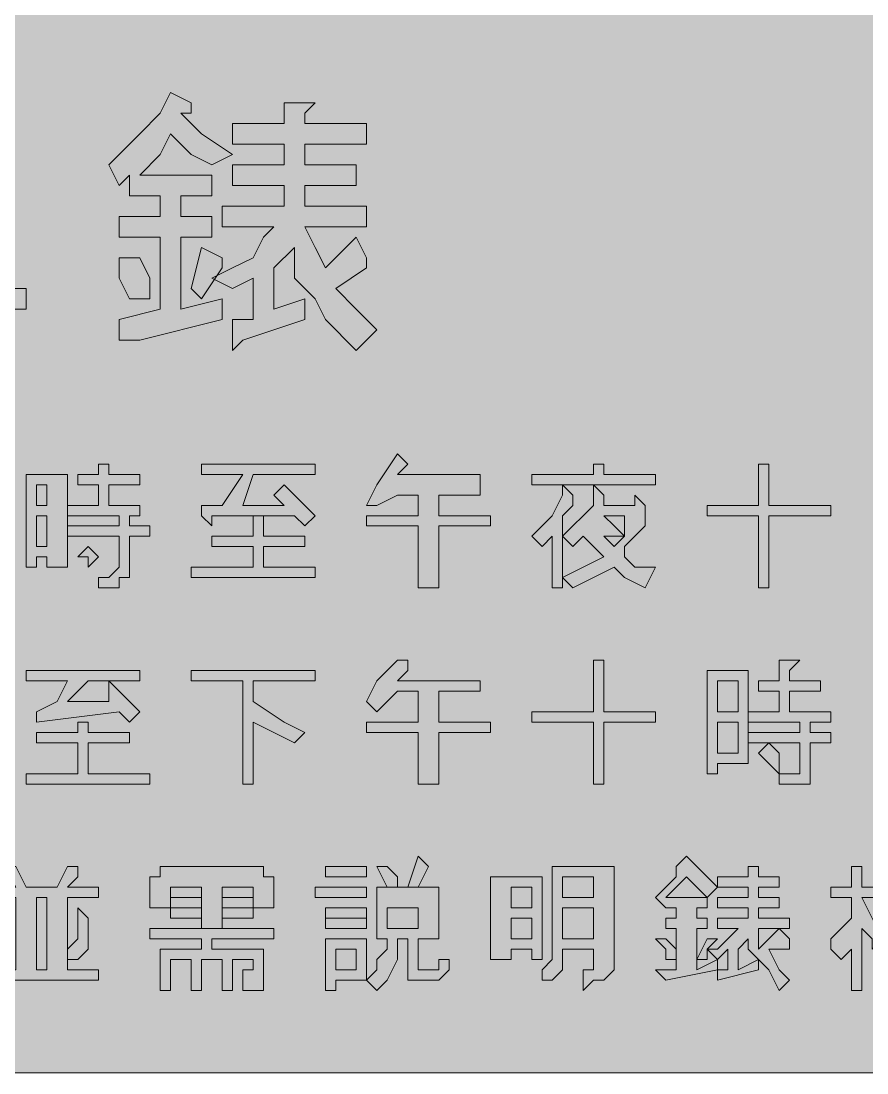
# Model space of a CAD drawing. Header units: metres. Extents: x 9 to 558, y 11 to 260.
# Drawn here: x 355.4 to 453.8, y 11.3 to 133.6 of the extents above; entities that cross this region are included whole.
import ezdxf

# ---------------------------------------------------------------- set-up
doc = ezdxf.new("R2010")
doc.units = ezdxf.units.M
doc.layers.add('FILL_BLACK_000000', color=7, linetype='Continuous', true_color=0x000000)
doc.layers.add('FILL_YELLOW_FFFF00', color=7, linetype='Continuous', true_color=0xffff00)

msp = doc.modelspace()

# ---------------------------------------------------------------- hatches: boundary and pattern name
at = {"layer": 'FILL_BLACK_000000', "true_color": 0x000000}
h = msp.add_hatch(color=7, dxfattribs=at)
h.dxf.hatch_style = 1
h.paths.add_polyline_path([(344.01, 121.68), (354.81, 121.68), (354.81, 119.28), (344.01, 119.28), (344.01, 116.88), (352.41, 116.88), (352.41, 104.88), (344.01, 104.88), (344.01, 102.48), (356.01, 102.48), (356.01, 100.08), (344.01, 100.08), (344.01, 95.28), (341.61, 95.28), (341.61, 100.08), (328.41, 100.08), (328.41, 102.48), (341.61, 102.48), (341.61, 104.88), (332.01, 104.88), (332.01, 116.88), (341.61, 116.88), (341.61, 119.28), (329.61, 119.28), (329.61, 121.68), (341.61, 121.68), (341.61, 125.28), (344.01, 124.08), (344.01, 122.88), (344.01, 121.68)])
h.paths.add_polyline_path([(341.61, 112.08), (341.61, 114.48), (335.61, 114.48), (335.61, 112.08), (341.61, 112.08)], flags=16)
h.paths.add_polyline_path([(335.61, 107.28), (341.61, 107.28), (341.61, 109.68), (335.61, 109.68), (335.61, 107.28)], flags=16)
h.paths.add_polyline_path([(344.01, 114.48), (344.01, 112.08), (350.01, 112.08), (350.01, 114.48), (344.01, 114.48)], flags=16)
h.paths.add_polyline_path([(350.01, 109.68), (344.01, 109.68), (344.01, 107.28), (350.01, 107.28), (350.01, 109.68)], flags=16)
h = msp.add_hatch(color=7, dxfattribs=at)
h.dxf.hatch_style = 1
h.paths.add_polyline_path([(366.81, 118.08), (369.21, 120.48), (371.61, 122.88), (372.81, 125.28), (375.21, 124.08), (375.21, 122.88), (374.01, 122.88), (376.41, 120.48), (380.01, 118.08), (377.61, 116.88), (375.21, 118.08), (372.81, 120.48), (371.61, 118.08), (369.21, 115.68), (377.61, 115.68), (377.61, 113.28), (374.01, 113.28), (374.01, 110.88), (377.61, 110.88), (377.61, 108.48), (374.01, 108.48), (374.01, 100.08), (378.81, 101.28), (378.81, 98.88), (369.21, 96.48), (368.01, 96.48), (366.81, 96.48), (366.81, 98.88), (371.61, 100.08), (371.61, 108.48), (366.81, 108.48), (366.81, 110.88), (371.61, 110.88), (371.61, 113.28), (368.01, 113.28), (368.01, 115.68), (366.81, 114.48), (365.61, 116.88), (366.81, 118.08)])
h = msp.add_hatch(color=7, dxfattribs=at)
h.dxf.hatch_style = 1
h.paths.add_polyline_path([(386.01, 121.68), (386.01, 124.08), (388.41, 124.08), (389.61, 124.08), (388.41, 122.88), (388.41, 121.68), (395.61, 121.68), (395.61, 119.28), (388.41, 119.28), (388.41, 116.88), (394.41, 116.88), (394.41, 114.48), (388.41, 114.48), (388.41, 112.08), (395.61, 112.08), (395.61, 109.68), (388.41, 109.68), (389.61, 107.28), (390.81, 104.88), (394.41, 108.48), (395.61, 106.08), (395.61, 104.88), (392.01, 102.48), (394.41, 100.08), (396.81, 97.68), (394.41, 95.28), (390.81, 98.88), (389.61, 101.28), (387.21, 103.68), (387.21, 107.28), (384.81, 104.88), (384.81, 100.08), (388.41, 101.28), (388.41, 98.88), (381.21, 96.48), (380.01, 95.28), (380.01, 96.48), (380.01, 98.88), (382.41, 98.88), (382.41, 103.68), (380.01, 102.48), (377.61, 103.68), (380.01, 104.88), (382.41, 106.08), (383.61, 108.48), (384.81, 109.68), (378.81, 109.68), (378.81, 112.08), (386.01, 112.08), (386.01, 114.48), (380.01, 114.48), (380.01, 116.88), (386.01, 116.88), (386.01, 119.28), (380.01, 119.28), (380.01, 121.68), (386.01, 121.68)])
h = msp.add_hatch(color=7, dxfattribs=at)
h.dxf.hatch_style = 1
h.paths.add_polyline_path([(376.41, 107.28), (378.81, 106.08), (378.81, 104.88), (376.41, 101.28), (375.21, 102.48), (376.41, 107.28)])
h = msp.add_hatch(color=7, dxfattribs=at)
h.dxf.hatch_style = 1
h.paths.add_polyline_path([(370.41, 103.68), (370.41, 101.28), (368.01, 101.28), (366.81, 103.68), (366.81, 106.08), (369.21, 106.08), (370.41, 103.68)])
h = msp.add_hatch(color=7, dxfattribs=at)
h.dxf.hatch_style = 1
h.paths.add_polyline_path([(396.81, 79.68), (399.21, 83.28), (400.41, 82.08), (399.21, 80.88), (408.81, 80.88), (408.81, 78.48), (404.01, 78.48), (404.01, 76.08), (410.01, 76.08), (410.01, 74.88), (404.01, 74.88), (404.01, 67.68), (401.61, 67.68), (401.61, 74.88), (395.61, 74.88), (395.61, 76.08), (401.61, 76.08), (401.61, 78.48), (399.21, 78.48), (396.81, 77.28), (395.61, 77.28), (396.81, 79.68)])
h = msp.add_hatch(color=7, dxfattribs=at)
h.dxf.hatch_style = 1
h.paths.add_polyline_path([(369.21, 80.88), (369.21, 79.68), (365.61, 79.68), (365.61, 77.28), (369.21, 77.28), (369.21, 76.08), (368.01, 76.08), (368.01, 74.88), (370.41, 74.88), (370.41, 73.68), (368.01, 73.68), (368.01, 70.08), (368.01, 68.88), (366.81, 68.88), (366.81, 67.68), (365.61, 67.68), (364.41, 67.68), (364.41, 68.88), (365.61, 68.88), (366.81, 70.08), (366.81, 73.68), (360.81, 73.68), (360.81, 74.88), (366.81, 74.88), (366.81, 76.08), (360.81, 76.08), (360.81, 77.28), (364.41, 77.28), (364.41, 79.68), (362.01, 79.68), (362.01, 80.88), (364.41, 80.88), (364.41, 82.08), (365.61, 82.08), (365.61, 80.88), (369.21, 80.88)])
h = msp.add_hatch(color=7, dxfattribs=at)
h.dxf.hatch_style = 1
h.paths.add_polyline_path([(376.41, 82.08), (389.61, 82.08), (389.61, 80.88), (382.41, 80.88), (381.21, 77.28), (386.01, 77.28), (384.81, 78.48), (386.01, 79.68), (387.21, 78.48), (389.61, 76.08), (388.41, 74.88), (387.21, 76.08), (377.61, 76.08), (377.61, 74.88), (376.41, 76.08), (376.41, 77.28), (378.81, 77.28), (381.21, 80.88), (376.41, 80.88), (376.41, 82.08)])
h = msp.add_hatch(color=7, dxfattribs=at)
h.dxf.hatch_style = 1
h.paths.add_polyline_path([(422.01, 80.88), (422.01, 82.08), (423.21, 82.08), (423.21, 80.88), (429.21, 80.88), (429.21, 79.68), (414.81, 79.68), (414.81, 80.88), (422.01, 80.88)])
h = msp.add_hatch(color=7, dxfattribs=at)
h.dxf.hatch_style = 1
h.paths.add_polyline_path([(449.61, 77.28), (449.61, 76.08), (442.41, 76.08), (442.41, 67.68), (441.21, 67.68), (441.21, 76.08), (435.21, 76.08), (435.21, 77.28), (441.21, 77.28), (441.21, 82.08), (442.41, 82.08), (442.41, 77.28), (449.61, 77.28)])
h = msp.add_hatch(color=7, dxfattribs=at)
h.dxf.hatch_style = 1
h.paths.add_polyline_path([(358.41, 70.08), (358.41, 71.28), (357.21, 71.28), (357.21, 70.08), (356.01, 70.08), (356.01, 80.88), (360.81, 80.88), (360.81, 70.08), (358.41, 70.08)])
h.paths.add_polyline_path([(357.21, 79.68), (357.21, 77.28), (358.41, 77.28), (358.41, 79.68), (357.21, 79.68)], flags=16)
h.paths.add_polyline_path([(358.41, 76.08), (357.21, 76.08), (357.21, 72.48), (358.41, 72.48), (358.41, 76.08)], flags=16)
h = msp.add_hatch(color=7, dxfattribs=at)
h.dxf.hatch_style = 1
h.paths.add_polyline_path([(419.61, 77.28), (418.41, 76.08), (418.41, 67.68), (417.21, 67.68), (417.21, 73.68), (416.01, 72.48), (414.81, 73.68), (416.01, 74.88), (417.21, 76.08), (418.41, 78.48), (418.41, 79.68), (419.61, 78.48), (419.61, 77.28)])
h = msp.add_hatch(color=7, dxfattribs=at)
h.dxf.hatch_style = 1
h.paths.add_polyline_path([(428.01, 77.28), (428.01, 74.88), (426.81, 73.68), (425.61, 72.48), (425.61, 71.28), (426.81, 70.08), (429.21, 70.08), (428.01, 67.68), (425.61, 68.88), (424.41, 70.08), (422.01, 68.88), (419.61, 67.68), (418.41, 68.88), (420.81, 70.08), (423.21, 71.28), (420.81, 73.68), (419.61, 72.48), (418.41, 73.68), (419.61, 74.88), (420.81, 76.08), (422.01, 77.28), (422.01, 79.68), (423.21, 78.48), (423.21, 77.28), (426.81, 77.28), (426.81, 78.48), (428.01, 77.28)])
h.paths.add_polyline_path([(425.61, 73.68), (424.41, 73.68), (423.21, 73.68), (424.41, 72.48), (425.61, 73.68)], flags=16)
h.paths.add_polyline_path([(425.61, 76.08), (423.21, 76.08), (424.41, 74.88), (425.61, 73.68), (425.61, 76.08)], flags=16)
h = msp.add_hatch(color=7, dxfattribs=at)
h.dxf.hatch_style = 1
h.paths.add_polyline_path([(375.21, 70.08), (382.41, 70.08), (382.41, 72.48), (377.61, 72.48), (377.61, 73.68), (382.41, 73.68), (382.41, 76.08), (383.61, 76.08), (383.61, 74.88), (383.61, 73.68), (388.41, 73.68), (388.41, 72.48), (383.61, 72.48), (383.61, 70.08), (389.61, 70.08), (389.61, 68.88), (375.21, 68.88), (375.21, 70.08)])
h = msp.add_hatch(color=7, dxfattribs=at)
h.dxf.hatch_style = 1
h.paths.add_polyline_path([(364.41, 71.28), (363.21, 70.08), (363.21, 71.28), (362.01, 71.28), (363.21, 72.48), (364.41, 71.28)])
h = msp.add_hatch(color=7, dxfattribs=at)
h.dxf.hatch_style = 1
h.paths.add_polyline_path([(396.81, 56.88), (399.21, 59.28), (400.41, 59.28), (400.41, 58.08), (399.21, 56.88), (408.81, 56.88), (408.81, 55.68), (404.01, 55.68), (404.01, 52.08), (410.01, 52.08), (410.01, 50.88), (404.01, 50.88), (404.01, 44.88), (401.61, 44.88), (401.61, 50.88), (395.61, 50.88), (395.61, 52.08), (401.61, 52.08), (401.61, 55.68), (399.21, 55.68), (396.81, 53.28), (395.61, 54.48), (396.81, 56.88)])
h = msp.add_hatch(color=7, dxfattribs=at)
h.dxf.hatch_style = 1
h.paths.add_polyline_path([(423.21, 58.08), (423.21, 53.28), (429.21, 53.28), (429.21, 52.08), (423.21, 52.08), (423.21, 44.88), (422.01, 44.88), (422.01, 52.08), (414.81, 52.08), (414.81, 53.28), (422.01, 53.28), (422.01, 59.28), (423.21, 59.28), (423.21, 58.08)])
h = msp.add_hatch(color=7, dxfattribs=at)
h.dxf.hatch_style = 1
h.paths.add_polyline_path([(443.61, 55.68), (441.21, 55.68), (441.21, 56.88), (443.61, 56.88), (443.61, 59.28), (444.81, 59.28), (446.01, 59.28), (444.81, 58.08), (444.81, 56.88), (448.41, 56.88), (448.41, 55.68), (444.81, 55.68), (444.81, 53.28), (449.61, 53.28), (449.61, 52.08), (447.21, 52.08), (447.21, 50.88), (449.61, 50.88), (449.61, 49.68), (447.21, 49.68), (447.21, 46.08), (447.21, 44.88), (446.01, 44.88), (444.81, 44.88), (443.61, 44.88), (443.61, 46.08), (444.81, 46.08), (446.01, 46.08), (446.01, 47.28), (446.01, 49.68), (440.01, 49.68), (440.01, 50.88), (446.01, 50.88), (446.01, 52.08), (440.01, 52.08), (440.01, 53.28), (443.61, 53.28), (443.61, 55.68)])
h = msp.add_hatch(color=7, dxfattribs=at)
h.dxf.hatch_style = 1
h.paths.add_polyline_path([(369.21, 53.28), (368.01, 52.08), (366.81, 53.28), (357.21, 52.08), (357.21, 53.28), (359.61, 54.48), (360.81, 56.88), (356.01, 56.88), (356.01, 58.08), (369.21, 58.08), (369.21, 56.88), (365.61, 56.88), (368.01, 54.48), (369.21, 53.28)])
h.paths.add_polyline_path([(363.21, 56.88), (360.81, 54.48), (365.61, 54.48), (365.61, 55.68), (365.61, 56.88), (363.21, 56.88)], flags=16)
h = msp.add_hatch(color=7, dxfattribs=at)
h.dxf.hatch_style = 1
h.paths.add_polyline_path([(389.61, 58.08), (389.61, 56.88), (382.41, 56.88), (382.41, 54.48), (386.01, 52.08), (388.41, 50.88), (387.21, 49.68), (384.81, 50.88), (382.41, 52.08), (382.41, 44.88), (381.21, 44.88), (381.21, 56.88), (375.21, 56.88), (375.21, 58.08), (389.61, 58.08)])
h = msp.add_hatch(color=7, dxfattribs=at)
h.dxf.hatch_style = 1
h.paths.add_polyline_path([(438.81, 47.28), (436.41, 47.28), (436.41, 46.08), (435.21, 46.08), (435.21, 47.28), (435.21, 58.08), (440.01, 58.08), (440.01, 47.28), (438.81, 47.28)])
h.paths.add_polyline_path([(436.41, 56.88), (436.41, 53.28), (438.81, 53.28), (438.81, 56.88), (436.41, 56.88)], flags=16)
h.paths.add_polyline_path([(438.81, 52.08), (436.41, 52.08), (436.41, 48.48), (438.81, 48.48), (438.81, 52.08)], flags=16)
h = msp.add_hatch(color=7, dxfattribs=at)
h.dxf.hatch_style = 1
h.paths.add_polyline_path([(368.01, 50.88), (368.01, 49.68), (363.21, 49.68), (363.21, 46.08), (370.41, 46.08), (370.41, 44.88), (356.01, 44.88), (356.01, 46.08), (362.01, 46.08), (362.01, 49.68), (357.21, 49.68), (357.21, 50.88), (362.01, 50.88), (362.01, 52.08), (363.21, 52.08), (363.21, 50.88), (368.01, 50.88)])
h = msp.add_hatch(color=7, dxfattribs=at)
h.dxf.hatch_style = 1
h.paths.add_polyline_path([(443.61, 48.48), (443.61, 47.28), (443.61, 46.08), (442.41, 47.28), (441.21, 48.48), (442.41, 49.68), (443.61, 48.48)])
h = msp.add_hatch(color=7, dxfattribs=at)
h.dxf.hatch_style = 1
h.paths.add_polyline_path([(400.41, 32.88), (401.61, 36.48), (402.81, 35.28), (401.61, 32.88), (400.41, 32.88)])
h = msp.add_hatch(color=7, dxfattribs=at)
h.dxf.hatch_style = 1
h.paths.add_polyline_path([(435.21, 29.28), (435.21, 28.08), (434.01, 28.08), (434.01, 23.28), (436.41, 24.48), (436.41, 23.28), (430.41, 22.08), (429.21, 23.28), (431.61, 23.28), (431.61, 28.08), (430.41, 28.08), (430.41, 29.28), (431.61, 29.28), (431.61, 30.48), (430.41, 30.48), (429.21, 31.68), (430.41, 32.88), (431.61, 34.08), (431.61, 35.28), (432.81, 36.48), (434.01, 35.28), (435.21, 34.08), (436.41, 32.88), (435.21, 31.68), (435.21, 30.48), (434.01, 30.48), (434.01, 29.28), (435.21, 29.28)])
h.paths.add_polyline_path([(434.01, 32.88), (432.81, 34.08), (431.61, 32.88), (430.41, 31.68), (435.21, 31.68), (434.01, 32.88)], flags=16)
h = msp.add_hatch(color=7, dxfattribs=at)
h.dxf.hatch_style = 1
h.paths.add_polyline_path([(362.01, 34.08), (360.81, 32.88), (364.41, 32.88), (364.41, 31.68), (360.81, 31.68), (360.81, 23.28), (364.41, 23.28), (364.41, 22.08), (350.01, 22.08), (350.01, 23.28), (354.81, 23.28), (354.81, 31.68), (351.21, 31.68), (351.21, 32.88), (354.81, 32.88), (353.61, 35.28), (354.81, 35.28), (356.01, 32.88), (359.61, 32.88), (360.81, 35.28), (362.01, 35.28), (362.01, 34.08)])
h.paths.add_polyline_path([(358.41, 31.68), (357.21, 31.68), (357.21, 23.28), (358.41, 23.28), (358.41, 31.68)], flags=16)
h = msp.add_hatch(color=7, dxfattribs=at)
h.dxf.hatch_style = 1
h.paths.add_polyline_path([(383.61, 35.28), (383.61, 34.08), (384.81, 34.08), (384.81, 30.48), (382.41, 30.48), (382.41, 32.88), (378.81, 32.88), (378.81, 28.08), (376.41, 28.08), (376.41, 32.88), (372.81, 32.88), (372.81, 30.48), (370.41, 30.48), (370.41, 34.08), (371.61, 34.08), (371.61, 35.28), (383.61, 35.28)])
h = msp.add_hatch(color=7, dxfattribs=at)
h.dxf.hatch_style = 1
h.paths.add_polyline_path([(395.61, 35.28), (395.61, 34.08), (390.81, 34.08), (390.81, 35.28), (395.61, 35.28)])
h = msp.add_hatch(color=7, dxfattribs=at)
h.dxf.hatch_style = 1
h.paths.add_polyline_path([(396.81, 35.28), (398.01, 35.28), (399.21, 34.08), (399.21, 32.88), (398.01, 32.88), (396.81, 35.28)])
h = msp.add_hatch(color=7, dxfattribs=at)
h.dxf.hatch_style = 1
h.paths.add_polyline_path([(423.21, 22.08), (422.01, 22.08), (420.81, 20.88), (420.81, 23.28), (422.01, 23.28), (422.01, 25.68), (418.41, 25.68), (418.41, 24.48), (418.41, 23.28), (417.21, 22.08), (416.01, 22.08), (416.01, 23.28), (417.21, 24.48), (417.21, 26.88), (417.21, 28.08), (417.21, 35.28), (424.41, 35.28), (424.41, 23.28), (423.21, 22.08)])
h.paths.add_polyline_path([(418.41, 34.08), (418.41, 31.68), (422.01, 31.68), (422.01, 34.08), (418.41, 34.08)], flags=16)
h.paths.add_polyline_path([(422.01, 30.48), (418.41, 30.48), (418.41, 26.88), (422.01, 26.88), (422.01, 30.48)], flags=16)
h = msp.add_hatch(color=7, dxfattribs=at)
h.dxf.hatch_style = 1
h.paths.add_polyline_path([(437.61, 23.28), (437.61, 25.68), (436.41, 24.48), (435.21, 25.68), (436.41, 25.68), (437.61, 26.88), (438.81, 28.08), (436.41, 28.08), (436.41, 29.28), (440.01, 29.28), (440.01, 30.48), (436.41, 30.48), (436.41, 31.68), (440.01, 31.68), (440.01, 32.88), (436.41, 32.88), (436.41, 34.08), (440.01, 34.08), (440.01, 35.28), (441.21, 35.28), (441.21, 34.08), (443.61, 34.08), (443.61, 32.88), (441.21, 32.88), (441.21, 31.68), (443.61, 31.68), (443.61, 30.48), (441.21, 30.48), (441.21, 29.28), (444.81, 29.28), (444.81, 28.08), (443.61, 28.08), (444.81, 26.88), (444.81, 25.68), (443.61, 25.68), (442.41, 25.68), (443.61, 23.28), (444.81, 22.08), (443.61, 20.88), (442.41, 23.28), (441.21, 24.48), (441.21, 23.28), (436.41, 22.08), (436.41, 23.28), (437.61, 23.28)])
h.paths.add_polyline_path([(441.21, 28.08), (441.21, 26.88), (441.21, 25.68), (443.61, 28.08), (441.21, 28.08)], flags=16)
h.paths.add_polyline_path([(440.01, 25.68), (440.01, 26.88), (438.81, 25.68), (438.81, 23.28), (441.21, 24.48), (440.01, 25.68)], flags=16)
h = msp.add_hatch(color=7, dxfattribs=at)
h.dxf.hatch_style = 1
h.paths.add_polyline_path([(449.61, 25.68), (449.61, 26.88), (450.81, 28.08), (452.01, 29.28), (452.01, 31.68), (449.61, 31.68), (449.61, 32.88), (452.01, 32.88), (452.01, 35.28), (453.21, 35.28), (453.21, 32.88), (455.61, 32.88), (455.61, 31.68), (453.21, 31.68), (454.41, 29.28), (455.61, 26.88), (454.41, 25.68), (454.41, 26.88), (453.21, 28.08), (453.21, 20.88), (452.01, 20.88), (452.01, 25.68), (450.81, 24.48), (449.61, 25.68)])
h = msp.add_hatch(color=7, dxfattribs=at)
h.dxf.hatch_style = 1
h.paths.add_polyline_path([(414.81, 24.48), (414.81, 25.68), (412.41, 25.68), (412.41, 24.48), (410.01, 24.48), (410.01, 34.08), (416.01, 34.08), (416.01, 24.48), (414.81, 24.48)])
h.paths.add_polyline_path([(412.41, 32.88), (412.41, 30.48), (414.81, 30.48), (414.81, 32.88), (412.41, 32.88)], flags=16)
h.paths.add_polyline_path([(414.81, 29.28), (412.41, 29.28), (412.41, 26.88), (414.81, 26.88), (414.81, 29.28)], flags=16)
h = msp.add_hatch(color=7, dxfattribs=at)
h.dxf.hatch_style = 1
h.paths.add_polyline_path([(395.61, 32.88), (395.61, 31.68), (389.61, 31.68), (389.61, 32.88), (395.61, 32.88)])
h = msp.add_hatch(color=7, dxfattribs=at)
h.dxf.hatch_style = 1
h.paths.add_polyline_path([(404.01, 32.88), (404.01, 26.88), (401.61, 26.88), (401.61, 23.28), (402.81, 23.28), (404.01, 23.28), (404.01, 24.48), (405.21, 24.48), (405.21, 23.28), (404.01, 22.08), (402.81, 22.08), (401.61, 22.08), (400.41, 22.08), (400.41, 23.28), (400.41, 26.88), (399.21, 26.88), (399.21, 25.68), (399.21, 24.48), (398.01, 22.08), (396.81, 20.88), (395.61, 22.08), (396.81, 23.28), (396.81, 24.48), (398.01, 25.68), (398.01, 26.88), (396.81, 26.88), (396.81, 32.88), (404.01, 32.88)])
h.paths.add_polyline_path([(401.61, 30.48), (398.01, 30.48), (398.01, 28.08), (401.61, 28.08), (401.61, 30.48)], flags=16)
h = msp.add_hatch(color=7, dxfattribs=at)
h.dxf.hatch_style = 1
h.paths.add_polyline_path([(376.41, 31.68), (376.41, 30.48), (372.81, 30.48), (372.81, 31.68), (376.41, 31.68)])
h = msp.add_hatch(color=7, dxfattribs=at)
h.dxf.hatch_style = 1
h.paths.add_polyline_path([(382.41, 31.68), (382.41, 30.48), (378.81, 30.48), (378.81, 31.68), (382.41, 31.68)])
h = msp.add_hatch(color=7, dxfattribs=at)
h.dxf.hatch_style = 1
h.paths.add_polyline_path([(363.21, 26.88), (363.21, 25.68), (362.01, 24.48), (360.81, 24.48), (360.81, 25.68), (362.01, 26.88), (362.01, 28.08), (362.01, 30.48), (363.21, 29.28), (363.21, 28.08), (363.21, 26.88)])
h = msp.add_hatch(color=7, dxfattribs=at)
h.dxf.hatch_style = 1
h.paths.add_polyline_path([(376.41, 30.48), (376.41, 29.28), (372.81, 29.28), (372.81, 30.48), (376.41, 30.48)])
h = msp.add_hatch(color=7, dxfattribs=at)
h.dxf.hatch_style = 1
h.paths.add_polyline_path([(382.41, 30.48), (382.41, 29.28), (378.81, 29.28), (378.81, 30.48), (382.41, 30.48)])
h = msp.add_hatch(color=7, dxfattribs=at)
h.dxf.hatch_style = 1
h.paths.add_polyline_path([(395.61, 30.48), (395.61, 29.28), (390.81, 29.28), (390.81, 30.48), (395.61, 30.48)])
h = msp.add_hatch(color=7, dxfattribs=at)
h.dxf.hatch_style = 1
h.paths.add_polyline_path([(395.61, 29.28), (395.61, 28.08), (390.81, 28.08), (390.81, 29.28), (395.61, 29.28)])
h = msp.add_hatch(color=7, dxfattribs=at)
h.dxf.hatch_style = 1
h.paths.add_polyline_path([(384.81, 26.88), (377.61, 26.88), (377.61, 25.68), (383.61, 25.68), (383.61, 23.28), (383.61, 22.08), (383.61, 20.88), (382.41, 20.88), (381.21, 20.88), (381.21, 22.08), (381.21, 23.28), (382.41, 23.28), (382.41, 24.48), (380.01, 24.48), (380.01, 20.88), (378.81, 20.88), (378.81, 24.48), (376.41, 24.48), (376.41, 20.88), (375.21, 20.88), (375.21, 24.48), (372.81, 24.48), (372.81, 20.88), (371.61, 20.88), (371.61, 25.68), (376.41, 25.68), (376.41, 26.88), (370.41, 26.88), (370.41, 28.08), (384.81, 28.08), (384.81, 26.88)])
h = msp.add_hatch(color=7, dxfattribs=at)
h.dxf.hatch_style = 1
h.paths.add_polyline_path([(395.61, 26.88), (395.61, 22.08), (394.41, 22.08), (392.01, 22.08), (392.01, 20.88), (390.81, 20.88), (390.81, 26.88), (395.61, 26.88)])
h.paths.add_polyline_path([(394.41, 25.68), (392.01, 25.68), (392.01, 23.28), (394.41, 23.28), (394.41, 25.68)], flags=16)
h = msp.add_hatch(color=7, dxfattribs=at)
h.dxf.hatch_style = 1
h.paths.add_polyline_path([(431.61, 25.68), (431.61, 24.48), (430.41, 24.48), (430.41, 25.68), (429.21, 26.88), (430.41, 26.88), (431.61, 25.68)])
h = msp.add_hatch(color=7, dxfattribs=at)
h.dxf.hatch_style = 1
h.paths.add_polyline_path([(435.21, 26.88), (436.41, 26.88), (435.21, 25.68), (435.21, 24.48), (434.01, 24.48), (435.21, 26.88)])
at = {"layer": 'FILL_YELLOW_FFFF00', "true_color": 0xffff00}
h = msp.add_hatch(color=7, dxfattribs=at)
h.dxf.hatch_style = 1
h.paths.add_polyline_path([(551.26, 259.63), (552.02, 259.47), (553.41, 258.93), (556.41, 257.28), (556.81, 256.78), (557.1, 256.19), (557.46, 254.88), (557.61, 252.48), (557.61, 18.48), (557.61, 16.08), (557.42, 15.2), (557.01, 14.43), (556.41, 13.68), (554.8, 12.29), (554.09, 11.87), (553.41, 11.58), (552.02, 11.32), (550.41, 11.28), (16.41, 11.28), (14.01, 11.28), (13.13, 11.99), (12.36, 12.48), (11.82, 12.97), (11.66, 13.28), (11.61, 13.68), (10.82, 14.13), (10.22, 14.6), (9.8, 15.09), (9.51, 15.63), (9.25, 16.89), (9.21, 18.48), (9.21, 252.48), (9.21, 254.88), (11.61, 257.28), (12.36, 257.88), (13.13, 258.29), (14.01, 258.48), (14.76, 259.08), (15.53, 259.49), (16.41, 259.68), (550.41, 259.68), (551.26, 259.63)])

# ---------------------------------------------------------------- linework, layer by layer
at = {"layer": 'FILL_BLACK_000000', "lineweight": 0, "true_color": 0x000000}
for points in [[(366.81, 118.08), (369.21, 120.48), (371.61, 122.88), (372.81, 125.28), (375.21, 124.08), (375.21, 122.88), (374.01, 122.88), (376.41, 120.48), (380.01, 118.08), (377.61, 116.88), (375.21, 118.08), (372.81, 120.48), (371.61, 118.08), (369.21, 115.68), (377.61, 115.68), (377.61, 113.28), (374.01, 113.28), (374.01, 110.88), (377.61, 110.88), (377.61, 108.48), (374.01, 108.48), (374.01, 100.08), (378.81, 101.28), (378.81, 98.88), (369.21, 96.48), (368.01, 96.48), (366.81, 96.48), (366.81, 98.88), (371.61, 100.08), (371.61, 108.48), (366.81, 108.48), (366.81, 110.88), (371.61, 110.88), (371.61, 113.28), (368.01, 113.28), (368.01, 115.68), (366.81, 114.48), (365.61, 116.88)], [(386.01, 121.68), (386.01, 124.08), (388.41, 124.08), (389.61, 124.08), (388.41, 122.88), (388.41, 121.68), (395.61, 121.68), (395.61, 119.28), (388.41, 119.28), (388.41, 116.88), (394.41, 116.88), (394.41, 114.48), (388.41, 114.48), (388.41, 112.08), (395.61, 112.08), (395.61, 109.68), (388.41, 109.68), (389.61, 107.28), (390.81, 104.88), (394.41, 108.48), (395.61, 106.08), (395.61, 104.88), (392.01, 102.48), (394.41, 100.08), (396.81, 97.68), (394.41, 95.28), (390.81, 98.88), (389.61, 101.28), (387.21, 103.68), (387.21, 107.28), (384.81, 104.88), (384.81, 100.08), (388.41, 101.28), (388.41, 98.88), (381.21, 96.48), (380.01, 95.28), (380.01, 96.48), (380.01, 98.88), (382.41, 98.88), (382.41, 103.68), (380.01, 102.48), (377.61, 103.68), (380.01, 104.88), (382.41, 106.08), (383.61, 108.48), (384.81, 109.68), (378.81, 109.68), (378.81, 112.08), (386.01, 112.08), (386.01, 114.48), (380.01, 114.48), (380.01, 116.88), (386.01, 116.88), (386.01, 119.28), (380.01, 119.28), (380.01, 121.68)], [(376.41, 107.28), (378.81, 106.08), (378.81, 104.88), (376.41, 101.28), (375.21, 102.48)], [(370.41, 103.68), (370.41, 101.28), (368.01, 101.28), (366.81, 103.68), (366.81, 106.08), (369.21, 106.08)], [(396.81, 79.68), (399.21, 83.28), (400.41, 82.08), (399.21, 80.88), (408.81, 80.88), (408.81, 78.48), (404.01, 78.48), (404.01, 76.08), (410.01, 76.08), (410.01, 74.88), (404.01, 74.88), (404.01, 67.68), (401.61, 67.68), (401.61, 74.88), (395.61, 74.88), (395.61, 76.08), (401.61, 76.08), (401.61, 78.48), (399.21, 78.48), (396.81, 77.28), (395.61, 77.28)], [(369.21, 80.88), (369.21, 79.68), (365.61, 79.68), (365.61, 77.28), (369.21, 77.28), (369.21, 76.08), (368.01, 76.08), (368.01, 74.88), (370.41, 74.88), (370.41, 73.68), (368.01, 73.68), (368.01, 70.08), (368.01, 68.88), (366.81, 68.88), (366.81, 67.68), (365.61, 67.68), (364.41, 67.68), (364.41, 68.88), (365.61, 68.88), (366.81, 70.08), (366.81, 73.68), (360.81, 73.68), (360.81, 74.88), (366.81, 74.88), (366.81, 76.08), (360.81, 76.08), (360.81, 77.28), (364.41, 77.28), (364.41, 79.68), (362.01, 79.68), (362.01, 80.88), (364.41, 80.88), (364.41, 82.08), (365.61, 82.08), (365.61, 80.88)], [(376.41, 82.08), (389.61, 82.08), (389.61, 80.88), (382.41, 80.88), (381.21, 77.28), (386.01, 77.28), (384.81, 78.48), (386.01, 79.68), (387.21, 78.48), (389.61, 76.08), (388.41, 74.88), (387.21, 76.08), (377.61, 76.08), (377.61, 74.88), (376.41, 76.08), (376.41, 77.28), (378.81, 77.28), (381.21, 80.88), (376.41, 80.88)], [(422.01, 80.88), (422.01, 82.08), (423.21, 82.08), (423.21, 80.88), (429.21, 80.88), (429.21, 79.68), (414.81, 79.68), (414.81, 80.88)], [(449.61, 77.28), (449.61, 76.08), (442.41, 76.08), (442.41, 67.68), (441.21, 67.68), (441.21, 76.08), (435.21, 76.08), (435.21, 77.28), (441.21, 77.28), (441.21, 82.08), (442.41, 82.08), (442.41, 77.28)], [(358.41, 70.08), (358.41, 71.28), (357.21, 71.28), (357.21, 70.08), (356.01, 70.08), (356.01, 80.88), (360.81, 80.88), (360.81, 70.08)], [(357.21, 79.68), (357.21, 77.28), (358.41, 77.28), (358.41, 79.68)], [(419.61, 77.28), (418.41, 76.08), (418.41, 67.68), (417.21, 67.68), (417.21, 73.68), (416.01, 72.48), (414.81, 73.68), (416.01, 74.88), (417.21, 76.08), (418.41, 78.48), (418.41, 79.68), (419.61, 78.48)], [(428.01, 77.28), (428.01, 74.88), (426.81, 73.68), (425.61, 72.48), (425.61, 71.28), (426.81, 70.08), (429.21, 70.08), (428.01, 67.68), (425.61, 68.88), (424.41, 70.08), (422.01, 68.88), (419.61, 67.68), (418.41, 68.88), (420.81, 70.08), (423.21, 71.28), (420.81, 73.68), (419.61, 72.48), (418.41, 73.68), (419.61, 74.88), (420.81, 76.08), (422.01, 77.28), (422.01, 79.68), (423.21, 78.48), (423.21, 77.28), (426.81, 77.28), (426.81, 78.48)], [(358.41, 76.08), (357.21, 76.08), (357.21, 72.48), (358.41, 72.48)], [(375.21, 70.08), (382.41, 70.08), (382.41, 72.48), (377.61, 72.48), (377.61, 73.68), (382.41, 73.68), (382.41, 76.08), (383.61, 76.08), (383.61, 74.88), (383.61, 73.68), (388.41, 73.68), (388.41, 72.48), (383.61, 72.48), (383.61, 70.08), (389.61, 70.08), (389.61, 68.88), (375.21, 68.88)], [(425.61, 76.08), (423.21, 76.08), (424.41, 74.88), (425.61, 73.68)], [(425.61, 73.68), (424.41, 73.68), (423.21, 73.68), (424.41, 72.48)], [(364.41, 71.28), (363.21, 70.08), (363.21, 71.28), (362.01, 71.28), (363.21, 72.48)], [(396.81, 56.88), (399.21, 59.28), (400.41, 59.28), (400.41, 58.08), (399.21, 56.88), (408.81, 56.88), (408.81, 55.68), (404.01, 55.68), (404.01, 52.08), (410.01, 52.08), (410.01, 50.88), (404.01, 50.88), (404.01, 44.88), (401.61, 44.88), (401.61, 50.88), (395.61, 50.88), (395.61, 52.08), (401.61, 52.08), (401.61, 55.68), (399.21, 55.68), (396.81, 53.28), (395.61, 54.48)], [(423.21, 58.08), (423.21, 53.28), (429.21, 53.28), (429.21, 52.08), (423.21, 52.08), (423.21, 44.88), (422.01, 44.88), (422.01, 52.08), (414.81, 52.08), (414.81, 53.28), (422.01, 53.28), (422.01, 59.28), (423.21, 59.28)], [(443.61, 55.68), (441.21, 55.68), (441.21, 56.88), (443.61, 56.88), (443.61, 59.28), (444.81, 59.28), (446.01, 59.28), (444.81, 58.08), (444.81, 56.88), (448.41, 56.88), (448.41, 55.68), (444.81, 55.68), (444.81, 53.28), (449.61, 53.28), (449.61, 52.08), (447.21, 52.08), (447.21, 50.88), (449.61, 50.88), (449.61, 49.68), (447.21, 49.68), (447.21, 46.08), (447.21, 44.88), (446.01, 44.88), (444.81, 44.88), (443.61, 44.88), (443.61, 46.08), (444.81, 46.08), (446.01, 46.08), (446.01, 47.28), (446.01, 49.68), (440.01, 49.68), (440.01, 50.88), (446.01, 50.88), (446.01, 52.08), (440.01, 52.08), (440.01, 53.28), (443.61, 53.28)], [(369.21, 53.28), (368.01, 52.08), (366.81, 53.28), (357.21, 52.08), (357.21, 53.28), (359.61, 54.48), (360.81, 56.88), (356.01, 56.88), (356.01, 58.08), (369.21, 58.08), (369.21, 56.88), (365.61, 56.88), (368.01, 54.48)], [(389.61, 58.08), (389.61, 56.88), (382.41, 56.88), (382.41, 54.48), (386.01, 52.08), (388.41, 50.88), (387.21, 49.68), (384.81, 50.88), (382.41, 52.08), (382.41, 44.88), (381.21, 44.88), (381.21, 56.88), (375.21, 56.88), (375.21, 58.08)], [(438.81, 47.28), (436.41, 47.28), (436.41, 46.08), (435.21, 46.08), (435.21, 47.28), (435.21, 58.08), (440.01, 58.08), (440.01, 47.28)], [(363.21, 56.88), (360.81, 54.48), (365.61, 54.48), (365.61, 55.68), (365.61, 56.88)], [(436.41, 56.88), (436.41, 53.28), (438.81, 53.28), (438.81, 56.88)], [(368.01, 50.88), (368.01, 49.68), (363.21, 49.68), (363.21, 46.08), (370.41, 46.08), (370.41, 44.88), (356.01, 44.88), (356.01, 46.08), (362.01, 46.08), (362.01, 49.68), (357.21, 49.68), (357.21, 50.88), (362.01, 50.88), (362.01, 52.08), (363.21, 52.08), (363.21, 50.88)], [(438.81, 52.08), (436.41, 52.08), (436.41, 48.48), (438.81, 48.48)], [(443.61, 48.48), (443.61, 47.28), (443.61, 46.08), (442.41, 47.28), (441.21, 48.48), (442.41, 49.68)], [(400.41, 32.88), (401.61, 36.48), (402.81, 35.28), (401.61, 32.88)], [(435.21, 29.28), (435.21, 28.08), (434.01, 28.08), (434.01, 23.28), (436.41, 24.48), (436.41, 23.28), (430.41, 22.08), (429.21, 23.28), (431.61, 23.28), (431.61, 28.08), (430.41, 28.08), (430.41, 29.28), (431.61, 29.28), (431.61, 30.48), (430.41, 30.48), (429.21, 31.68), (430.41, 32.88), (431.61, 34.08), (431.61, 35.28), (432.81, 36.48), (434.01, 35.28), (435.21, 34.08), (436.41, 32.88), (435.21, 31.68), (435.21, 30.48), (434.01, 30.48), (434.01, 29.28)], [(362.01, 34.08), (360.81, 32.88), (364.41, 32.88), (364.41, 31.68), (360.81, 31.68), (360.81, 23.28), (364.41, 23.28), (364.41, 22.08), (350.01, 22.08), (350.01, 23.28), (354.81, 23.28), (354.81, 31.68), (351.21, 31.68), (351.21, 32.88), (354.81, 32.88), (353.61, 35.28), (354.81, 35.28), (356.01, 32.88), (359.61, 32.88), (360.81, 35.28), (362.01, 35.28)], [(383.61, 35.28), (383.61, 34.08), (384.81, 34.08), (384.81, 30.48), (382.41, 30.48), (382.41, 32.88), (378.81, 32.88), (378.81, 28.08), (376.41, 28.08), (376.41, 32.88), (372.81, 32.88), (372.81, 30.48), (370.41, 30.48), (370.41, 34.08), (371.61, 34.08), (371.61, 35.28)], [(395.61, 35.28), (395.61, 34.08), (390.81, 34.08), (390.81, 35.28)], [(396.81, 35.28), (398.01, 35.28), (399.21, 34.08), (399.21, 32.88), (398.01, 32.88)], [(423.21, 22.08), (422.01, 22.08), (420.81, 20.88), (420.81, 23.28), (422.01, 23.28), (422.01, 25.68), (418.41, 25.68), (418.41, 24.48), (418.41, 23.28), (417.21, 22.08), (416.01, 22.08), (416.01, 23.28), (417.21, 24.48), (417.21, 26.88), (417.21, 28.08), (417.21, 35.28), (424.41, 35.28), (424.41, 23.28)], [(437.61, 23.28), (437.61, 25.68), (436.41, 24.48), (435.21, 25.68), (436.41, 25.68), (437.61, 26.88), (438.81, 28.08), (436.41, 28.08), (436.41, 29.28), (440.01, 29.28), (440.01, 30.48), (436.41, 30.48), (436.41, 31.68), (440.01, 31.68), (440.01, 32.88), (436.41, 32.88), (436.41, 34.08), (440.01, 34.08), (440.01, 35.28), (441.21, 35.28), (441.21, 34.08), (443.61, 34.08), (443.61, 32.88), (441.21, 32.88), (441.21, 31.68), (443.61, 31.68), (443.61, 30.48), (441.21, 30.48), (441.21, 29.28), (444.81, 29.28), (444.81, 28.08), (443.61, 28.08), (444.81, 26.88), (444.81, 25.68), (443.61, 25.68), (442.41, 25.68), (443.61, 23.28), (444.81, 22.08), (443.61, 20.88), (442.41, 23.28), (441.21, 24.48), (441.21, 23.28), (436.41, 22.08), (436.41, 23.28)], [(449.61, 25.68), (449.61, 26.88), (450.81, 28.08), (452.01, 29.28), (452.01, 31.68), (449.61, 31.68), (449.61, 32.88), (452.01, 32.88), (452.01, 35.28), (453.21, 35.28), (453.21, 32.88), (455.61, 32.88), (455.61, 31.68), (453.21, 31.68), (454.41, 29.28), (455.61, 26.88), (454.41, 25.68), (454.41, 26.88), (453.21, 28.08), (453.21, 20.88), (452.01, 20.88), (452.01, 25.68), (450.81, 24.48)], [(414.81, 24.48), (414.81, 25.68), (412.41, 25.68), (412.41, 24.48), (410.01, 24.48), (410.01, 34.08), (416.01, 34.08), (416.01, 24.48)], [(418.41, 34.08), (418.41, 31.68), (422.01, 31.68), (422.01, 34.08)], [(434.01, 32.88), (432.81, 34.08), (431.61, 32.88), (430.41, 31.68), (435.21, 31.68)], [(395.61, 32.88), (395.61, 31.68), (389.61, 31.68), (389.61, 32.88)], [(404.01, 32.88), (404.01, 26.88), (401.61, 26.88), (401.61, 23.28), (402.81, 23.28), (404.01, 23.28), (404.01, 24.48), (405.21, 24.48), (405.21, 23.28), (404.01, 22.08), (402.81, 22.08), (401.61, 22.08), (400.41, 22.08), (400.41, 23.28), (400.41, 26.88), (399.21, 26.88), (399.21, 25.68), (399.21, 24.48), (398.01, 22.08), (396.81, 20.88), (395.61, 22.08), (396.81, 23.28), (396.81, 24.48), (398.01, 25.68), (398.01, 26.88), (396.81, 26.88), (396.81, 32.88)], [(412.41, 32.88), (412.41, 30.48), (414.81, 30.48), (414.81, 32.88)], [(358.41, 31.68), (357.21, 31.68), (357.21, 23.28), (358.41, 23.28)], [(376.41, 31.68), (376.41, 30.48), (372.81, 30.48), (372.81, 31.68)], [(382.41, 31.68), (382.41, 30.48), (378.81, 30.48), (378.81, 31.68)], [(363.21, 26.88), (363.21, 25.68), (362.01, 24.48), (360.81, 24.48), (360.81, 25.68), (362.01, 26.88), (362.01, 28.08), (362.01, 30.48), (363.21, 29.28), (363.21, 28.08)], [(376.41, 30.48), (376.41, 29.28), (372.81, 29.28), (372.81, 30.48)], [(382.41, 30.48), (382.41, 29.28), (378.81, 29.28), (378.81, 30.48)], [(395.61, 30.48), (395.61, 29.28), (390.81, 29.28), (390.81, 30.48)], [(401.61, 30.48), (398.01, 30.48), (398.01, 28.08), (401.61, 28.08)], [(422.01, 30.48), (418.41, 30.48), (418.41, 26.88), (422.01, 26.88)], [(395.61, 29.28), (395.61, 28.08), (390.81, 28.08), (390.81, 29.28)], [(414.81, 29.28), (412.41, 29.28), (412.41, 26.88), (414.81, 26.88)], [(384.81, 26.88), (377.61, 26.88), (377.61, 25.68), (383.61, 25.68), (383.61, 23.28), (383.61, 22.08), (383.61, 20.88), (382.41, 20.88), (381.21, 20.88), (381.21, 22.08), (381.21, 23.28), (382.41, 23.28), (382.41, 24.48), (380.01, 24.48), (380.01, 20.88), (378.81, 20.88), (378.81, 24.48), (376.41, 24.48), (376.41, 20.88), (375.21, 20.88), (375.21, 24.48), (372.81, 24.48), (372.81, 20.88), (371.61, 20.88), (371.61, 25.68), (376.41, 25.68), (376.41, 26.88), (370.41, 26.88), (370.41, 28.08), (384.81, 28.08)], [(441.21, 28.08), (441.21, 26.88), (441.21, 25.68), (443.61, 28.08)], [(395.61, 26.88), (395.61, 22.08), (394.41, 22.08), (392.01, 22.08), (392.01, 20.88), (390.81, 20.88), (390.81, 26.88)], [(431.61, 25.68), (431.61, 24.48), (430.41, 24.48), (430.41, 25.68), (429.21, 26.88), (430.41, 26.88)], [(435.21, 26.88), (436.41, 26.88), (435.21, 25.68), (435.21, 24.48), (434.01, 24.48)], [(440.01, 25.68), (440.01, 26.88), (438.81, 25.68), (438.81, 23.28), (441.21, 24.48)], [(394.41, 25.68), (392.01, 25.68), (392.01, 23.28), (394.41, 23.28)]]:
    msp.add_lwpolyline(points, close=True, dxfattribs=at)
msp.add_lwpolyline([(344.01, 102.48), (356.01, 102.48), (356.01, 100.08), (344.01, 100.08)], dxfattribs=at)
at = {"layer": 'FILL_YELLOW_FFFF00', "lineweight": 0, "true_color": 0xffff00}
msp.add_lwpolyline([(16.41, 259.68), (550.41, 259.68), (551.26, 259.63), (552.02, 259.47), (553.41, 258.93), (556.41, 257.28), (556.81, 256.78), (557.1, 256.19), (557.46, 254.88), (557.61, 252.48), (557.61, 18.48), (557.61, 16.08), (557.42, 15.2), (557.01, 14.43), (556.41, 13.68), (554.8, 12.29), (554.09, 11.87), (553.41, 11.58), (552.02, 11.32), (550.41, 11.28), (16.41, 11.28)], dxfattribs=at)

doc.saveas('drawing.dxf')
